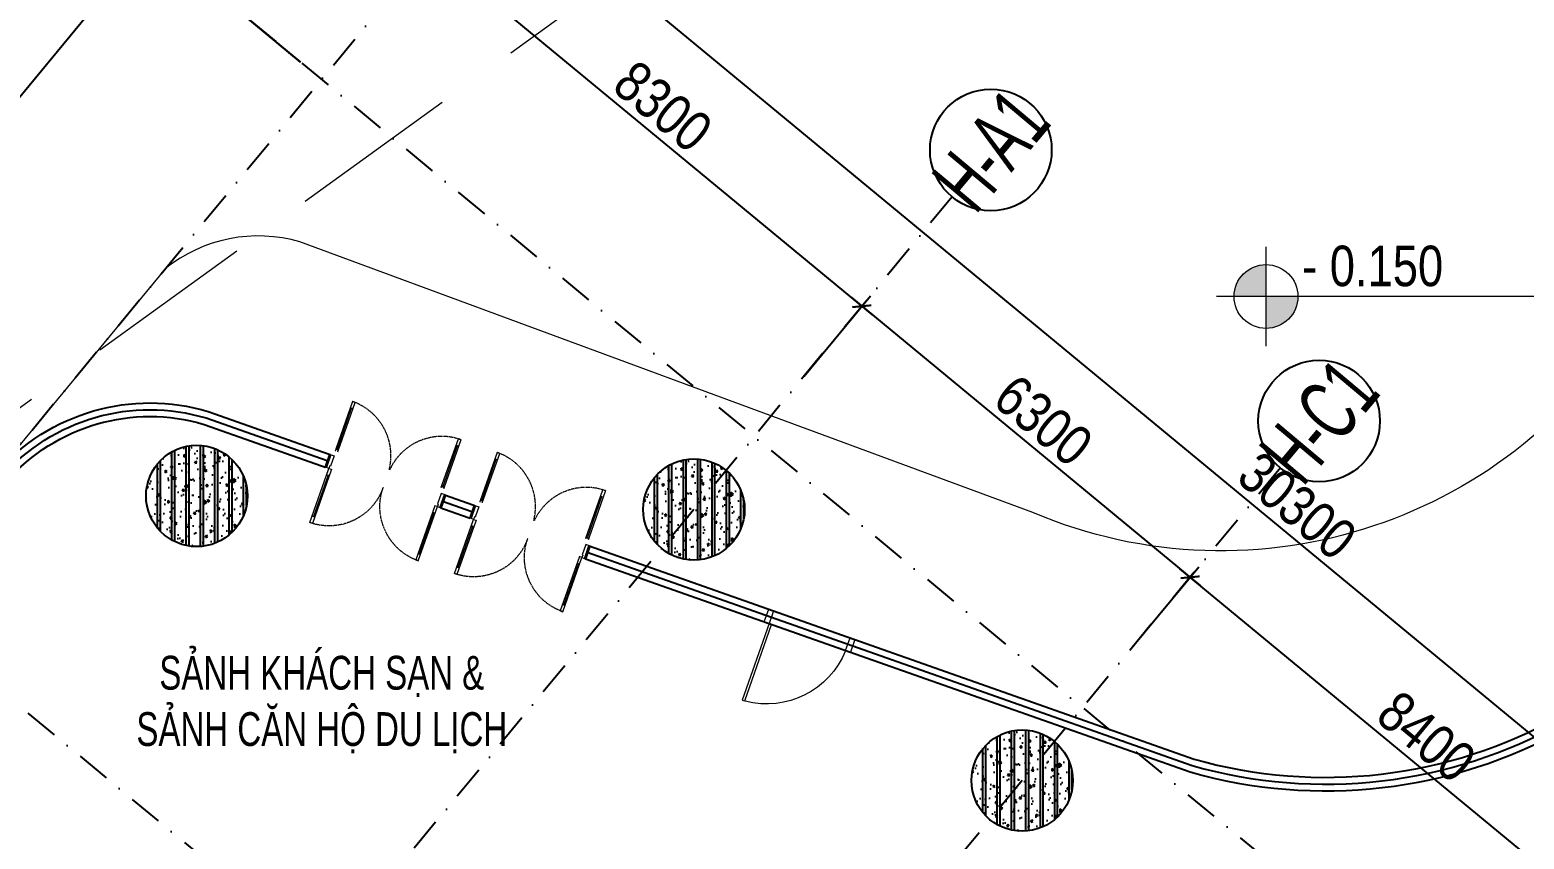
# Model space of a CAD drawing. Header units: millimetres. Extents: x -1534340 to 1713810, y -1348191 to 1114081.
# Drawn here: x 1253750 to 1275860, y -223811 to -211836 of the extents above; entities that cross this region are included whole.
import ezdxf
from ezdxf.enums import TextEntityAlignment as Align

# ---------------------------------------------------------------- set-up
doc = ezdxf.new("R2010")
doc.units = ezdxf.units.MM
doc.header["$LTSCALE"] = 100
doc.set_wipeout_variables(frame=1)
doc.header["$PDMODE"] = 32
doc.header["$PDSIZE"] = 2.5
for name, pattern in [('HIDDEN2', [0.1875, 0.125, -0.0625]), ('xref.asix of  podium$0$xref.asix of  podium$0$DASHDOT', [1, 0.5, -0.25, 0, -0.25]), ('Xref.Asix of Basement B2$0$HIDDEN', [0.375, 0.25, -0.125])]:
    doc.linetypes.add(name, pattern=pattern)
for name, color, linetype, lineweight in [('A-DOOR', 1, 'Continuous', 9), ('CUA', 37, 'Continuous', 13), ('KT-Chu viet', 255, 'Continuous', 20), ('KT-Ghi chu', 26, 'Continuous', 15), ('KT-Net cat', 1, 'Continuous', 40), ('KT-Net thay', 7, 'Continuous', 15)]:
    doc.layers.add(name, color=color, linetype=linetype, lineweight=lineweight)
for name, color, linetype in [('A-GLAZ', 135, 'Continuous'), ('ccu12-Manh', 8, 'Continuous'), ('KT-Kich thuoc', 9, 'Continuous'), ('xref.asix of  podium$0$xref.asix of  podium$0$KT-Hatch', 251, 'Continuous'), ('xref.asix of  podium$0$xref.asix of  podium$0$KT-Kich thuoc', 9, 'Continuous'), ('xref.asix of  podium$0$xref.asix of  podium$0$KT-Luoi truc South Tower', 8, 'xref.asix of  podium$0$xref.asix of  podium$0$DASHDOT'), ('xref.asix of  podium$0$xref.asix of  podium$0$KT-Net cot vach', 6, 'Continuous'), ('xref.asix of  podium$0$xref.asix of  podium$0$ST_MBDV Cot vach 220805$0$AUDIT_I_220805193045-1', 50, 'Continuous')]:
    doc.layers.add(name, color=color, linetype=linetype)
doc.layers.add('Xref.Asix of Basement B2$0$KT-Chi gioi XD', color=7, linetype='Xref.Asix of Basement B2$0$HIDDEN', true_color=0x0066cc)
doc.styles.add('Arial Narrow', font='ARIALN.TTF')
doc.styles.add('font unicode ccu', font='arial.ttf')
doc.styles.add('xref.asix of  podium$0$xref.asix of  podium$0$ST_MBDV Cot vach 220805$0$HBA-Text', font='GOTHIC.TTF')
doc.styles.add('Xref_ST_MBDV Cot vach 30.7.2022$0$Arial', font='arial.ttf', dxfattribs={"width": 0.7})
doc.dimstyles.new('CCU_1-200', dxfattribs={"dimscale": 200, "dimtxt": 3, "dimasz": 1, "dimexe": 1, "dimexo": 2, "dimgap": 0.5, "dimtad": 1, "dimdec": 0, "dimdsep": 46, "dimtxsty": 'Arial Narrow', "dimblk": 'ARCHTICK', "dimcen": -1, "dimdle": 1, "dimclrd": 256, "dimclre": 256, "dimclrt": 3, "dimadec": 0, "dimazin": 2, "dimtfac": 0.1, "dimtdec": 0, "dimtix": 1, "dimtmove": 2, "dimatfit": 1, "dimfxl": 1, "dimtvp": 0.833333, "dimtolj": 1, "dimtzin": 12, "dimarcsym": 0})

# ---------------------------------------------------------------- blocks, each defined once
blk = doc.blocks.new('_ARCHTICK')
at = {"color": 0, "linetype": 'ByBlock', "const_width": 0.15}
blk.add_lwpolyline([(-0.5, -0.5), (0.5, 0.5)], dxfattribs=at)
blk = doc.blocks.new('*D2950')
at = {"layer": 'Defpoints', "color": 0, "transparency": 16777216}
for p in [(1484911, -211794, 0), (1476016, -217417), (1478540, -219502, 0)]:
    blk.add_point(p, dxfattribs=at)
at = {"layer": 'xref.asix of  podium$0$xref.asix of  podium$0$KT-Kich thuoc', "lineweight": -2, "transparency": 16777216}
for p, q in [((1482511, -209553), (1475889, -217572)), ((1484603, -211539), (1482230, -209579)), ((1478232, -219247), (1475862, -217290))]:
    blk.add_line(p, q, dxfattribs=at)
at = {"layer": 'xref.asix of  podium$0$xref.asix of  podium$0$KT-Kich thuoc', "lineweight": -2, "transparency": 16777216, "xscale": 200, "yscale": 200, "zscale": 200}
for p, rotation in [((1482384, -209707), 50.44882679790665), ((1476016, -217417), 230.4488267979067)]:
    blk.add_blockref('_ARCHTICK', p, dxfattribs=dict(at, rotation=rotation))
at = {"layer": 'xref.asix of  podium$0$xref.asix of  podium$0$KT-Kich thuoc', "color": 3, "transparency": 16777216, "insert": (1478887, -213303), "char_height": 600, "attachment_point": 5, "rotation": 50.4488, "style": 'Arial Narrow'}
blk.add_mtext('\\A1;10000', dxfattribs=at)
blk = doc.blocks.new('*D2960')
at = {"layer": 'Defpoints', "color": 0, "transparency": 16777216}
for p in [(1485394, -211209, 0), (1492903, -215151), (1491794, -216495)]:
    blk.add_point(p, dxfattribs=at)
at = {"layer": 'xref.asix of  podium$0$xref.asix of  podium$0$KT-Kich thuoc', "lineweight": -2, "transparency": 16777216}
for p, q in [((1485649, -210901), (1486631, -209712)), ((1486349, -209739), (1493058, -215279)), ((1492049, -216186), (1493031, -214997))]:
    blk.add_line(p, q, dxfattribs=at)
at = {"layer": 'xref.asix of  podium$0$xref.asix of  podium$0$KT-Kich thuoc', "lineweight": -2, "transparency": 16777216, "xscale": 200, "yscale": 200, "zscale": 200}
for p, rotation in [((1486504, -209866), 140.4488267526309), ((1492903, -215151), 320.4488267526309)]:
    blk.add_blockref('_ARCHTICK', p, dxfattribs=dict(at, rotation=rotation))
at = {"layer": 'xref.asix of  podium$0$xref.asix of  podium$0$KT-Kich thuoc', "color": 3, "transparency": 16777216, "insert": (1489962, -212195), "char_height": 600, "attachment_point": 5, "rotation": 320.4488, "style": 'Arial Narrow'}
blk.add_mtext('\\A1;8300', dxfattribs=at)
blk = doc.blocks.new('*D2961')
at = {"layer": 'Defpoints', "color": 0, "transparency": 16777216}
for p in [(1491794, -216495, 0), (1497762, -219162), (1496652, -220506, 0)]:
    blk.add_point(p, dxfattribs=at)
at = {"layer": 'xref.asix of  podium$0$xref.asix of  podium$0$KT-Kich thuoc', "lineweight": -2, "transparency": 16777216}
for p, q in [((1492049, -216186), (1493031, -214997)), ((1492750, -215023), (1497916, -219290)), ((1496906, -220198), (1497889, -219008))]:
    blk.add_line(p, q, dxfattribs=at)
at = {"layer": 'xref.asix of  podium$0$xref.asix of  podium$0$KT-Kich thuoc', "lineweight": -2, "transparency": 16777216, "xscale": 200, "yscale": 200, "zscale": 200}
for p, rotation in [((1492904, -215151), 140.4488267526309), ((1497762, -219162), 320.4488267526309)]:
    blk.add_blockref('_ARCHTICK', p, dxfattribs=dict(at, rotation=rotation))
at = {"layer": 'xref.asix of  podium$0$xref.asix of  podium$0$KT-Kich thuoc', "color": 3, "transparency": 16777216, "insert": (1495591, -216843), "char_height": 600, "attachment_point": 5, "rotation": 320.4488, "style": 'Arial Narrow'}
blk.add_mtext('\\A1;6300', dxfattribs=at)
blk = doc.blocks.new('*D2962')
at = {"layer": 'Defpoints', "color": 0, "transparency": 16777216}
for p in [(1496652, -220506, 0), (1504238, -224511), (1503129, -225855, 0)]:
    blk.add_point(p, dxfattribs=at)
at = {"layer": 'xref.asix of  podium$0$xref.asix of  podium$0$KT-Kich thuoc', "lineweight": -2, "transparency": 16777216}
for p, q in [((1496906, -220198), (1497889, -219008)), ((1497607, -219035), (1504393, -224639)), ((1503383, -225547), (1504366, -224357))]:
    blk.add_line(p, q, dxfattribs=at)
at = {"layer": 'xref.asix of  podium$0$xref.asix of  podium$0$KT-Kich thuoc', "lineweight": -2, "transparency": 16777216, "xscale": 200, "yscale": 200, "zscale": 200}
for p, rotation in [((1497762, -219162), 140.4488267526309), ((1504238, -224511), 320.4488267526309)]:
    blk.add_blockref('_ARCHTICK', p, dxfattribs=dict(at, rotation=rotation))
at = {"layer": 'xref.asix of  podium$0$xref.asix of  podium$0$KT-Kich thuoc', "color": 3, "transparency": 16777216, "insert": (1501259, -221523), "char_height": 600, "attachment_point": 5, "rotation": 320.4488, "style": 'Arial Narrow'}
blk.add_mtext('\\A1;8400', dxfattribs=at)
blk = doc.blocks.new('xref.asix of  podium$0$xref.asix of  podium$0$ST_MBDV Cot vach 220805$0$GRID-SYM-flat-103')
at = {"layer": 'xref.asix of  podium$0$xref.asix of  podium$0$ST_MBDV Cot vach 220805$0$AUDIT_I_220805193045-1'}
blk.add_circle((0, 0, 0), 900, dxfattribs=at)
at = {"layer": 'xref.asix of  podium$0$xref.asix of  podium$0$ST_MBDV Cot vach 220805$0$AUDIT_I_220805193045-1', "style": 'xref.asix of  podium$0$xref.asix of  podium$0$ST_MBDV Cot vach 220805$0$HBA-Text'}
blk.add_attdef('GRID', text='', height=900, rotation=19.0471, dxfattribs=at).set_placement((0, 0, 0), align=Align.MIDDLE_CENTER)
blk = doc.blocks.new('*D2931')
at = {"layer": 'Defpoints', "color": 0, "transparency": 16777216}
for p in [(1486299, -210114, 0), (1510771, -228065), (1509662, -229408)]:
    blk.add_point(p, dxfattribs=at)
at = {"layer": 'xref.asix of  podium$0$xref.asix of  podium$0$KT-Kich thuoc', "lineweight": -2, "transparency": 16777216}
for p, q in [((1486554, -209806), (1487536, -208617)), ((1487254, -208644), (1510925, -228192)), ((1509917, -229100), (1510899, -227911))]:
    blk.add_line(p, q, dxfattribs=at)
at = {"layer": 'xref.asix of  podium$0$xref.asix of  podium$0$KT-Kich thuoc', "lineweight": -2, "transparency": 16777216, "xscale": 200, "yscale": 200, "zscale": 200}
for p, rotation in [((1487408, -208771), 140.448826737222), ((1510771, -228065), 320.448826737222)]:
    blk.add_blockref('_ARCHTICK', p, dxfattribs=dict(at, rotation=rotation))
at = {"layer": 'xref.asix of  podium$0$xref.asix of  podium$0$KT-Kich thuoc', "color": 3, "transparency": 16777216, "insert": (1499348, -218105), "char_height": 600, "attachment_point": 5, "rotation": 320.4488, "style": 'Arial Narrow'}
blk.add_mtext('\\A1;30300', dxfattribs=at)
blk = doc.blocks.new('*D2932')
at = {"layer": 'Defpoints', "color": 0, "transparency": 16777216}
for p in [(1480996, -208561), (1484908, -211791), (1442117, -263606, 0)]:
    blk.add_point(p, dxfattribs=at)
at = {"layer": 'xref.asix of  podium$0$xref.asix of  podium$0$KT-Kich thuoc', "lineweight": -2, "transparency": 16777216}
for p, q in [((1438078, -260530), (1481123, -208406)), ((1484600, -211537), (1480842, -208433)), ((1441809, -263352), (1438051, -260248))]:
    blk.add_line(p, q, dxfattribs=at)
at = {"layer": 'xref.asix of  podium$0$xref.asix of  podium$0$KT-Kich thuoc', "lineweight": -2, "transparency": 16777216, "xscale": 200, "yscale": 200, "zscale": 200}
for p, rotation in [((1480996, -208561), 50.44882697620244), ((1438205, -260376), 230.4488269762024)]:
    blk.add_blockref('_ARCHTICK', p, dxfattribs=dict(at, rotation=rotation))
at = {"layer": 'xref.asix of  podium$0$xref.asix of  podium$0$KT-Kich thuoc', "color": 3, "transparency": 16777216, "insert": (1460779, -232043), "char_height": 600, "attachment_point": 5, "rotation": 50.4488, "style": 'Arial Narrow'}
blk.add_mtext('\\A1;67200', dxfattribs=at)
blk = doc.blocks.new('Door 1.2m clear')
at = {"elevation": 0}
for points in [[(25, 200), (25, 1400), (65, 1400), (65, 200)], [(-50, 0), (25, 0), (25, 200), (-50, 200)], [(1225, 0), (1300, 0), (1300, 200), (1225, 200)]]:
    blk.add_lwpolyline(points, close=True, dxfattribs=at)
at = {"color": 8}
blk.add_arc((-28, 150, 0), 1254, 2.4838, 85.3943, dxfattribs=at)
blk = doc.blocks.new('CAODOSAN')
at = {"layer": 'KT-Ghi chu'}
h = blk.add_hatch(color=256, dxfattribs=at)
edge = h.paths.add_edge_path()
edge.add_ellipse((285.7, 0), major_axis=(129.9, 129.9), ratio=1, start_angle=45, end_angle=135)
edge.add_line((102, 0), (285.7, 0))
edge.add_line((285.7, 0), (285.7, 183.7))
h = blk.add_hatch(color=256, dxfattribs=at)
edge = h.paths.add_edge_path()
edge.add_ellipse((285.7, 0), major_axis=(129.9, 129.9), ratio=1, start_angle=225, end_angle=315)
edge.add_line((469.3, 0), (285.7, 0))
edge.add_line((285.7, 0), (285.7, -183.7))
for p, q in [((285.7, 285.7), (285.7, -285.7)), ((2047.4, 0), (0, 0))]:
    blk.add_line(p, q, dxfattribs=at)
blk.add_circle((285.7, 0), 183.7, dxfattribs=at)
at = {"color": 3, "style": 'font unicode ccu', "width": 0.7}
blk.add_attdef('FL', (493.5, 47.1), '', height=300, dxfattribs=at)
at = {"color": 1, "style": 'font unicode ccu', "width": 0.7}
blk.add_attdef('SL', (489.8, -336.6), '', height=300, dxfattribs=at)
blk = doc.blocks.new('*U229')
for p, q in [((-750, -90), (-750, -50)), ((-100, -70), (-750, -70)), ((-100, -90), (-100, -50)), ((-750, -1710), (-750, -1750)), ((-100, -1730), (-750, -1730)), ((-100, -1710), (-100, -1750))]:
    blk.add_line(p, q)
for points in [[(200, 0), (200, -60), (40, -60), (40, -50), (0, -50), (0, 0)], [(0, -50), (0, -90), (-850, -90), (-850, -50)], [(0, -1750), (0, -1710), (-850, -1710), (-850, -1750)], [(200, -1800), (200, -1740), (40, -1740), (40, -1750), (0, -1750), (0, -1800)]]:
    blk.add_lwpolyline(points, close=True)
at = {"linetype": 'HIDDEN2'}
for centre, start, end in [((0, -50), 180, 270), ((0, -1750), 90, 180)]:
    blk.add_arc(centre, 850, start, end, dxfattribs=at)
blk = doc.blocks.new('KHHFG')
blk.add_wipeout([(-80, 1884), (238, 1884), (264, 84), (-70, 84)]).dxf.layer = 'KT-Kich thuoc'
at = {"layer": 'KT-Net cat'}
for p, q in [((200, 1884), (0, 1884)), ((200, 84), (0, 84))]:
    blk.add_line(p, q, dxfattribs=at)
at = {"layer": 'CUA', "xscale": -1, "rotation": 359.999999524041}
blk.add_blockref('*U229', (200, 1884), dxfattribs=at)
blk = doc.blocks.new('312')
at = {"layer": 'xref.asix of  podium$0$xref.asix of  podium$0$KT-Hatch', "ltscale": 0.5}
h = blk.add_hatch(dxfattribs=at)
h.set_pattern_fill('VATLIEU04', color=256, scale=50, angle=45, pattern_type=2)
h.set_pattern_definition([(95, (1455430.5, -237067.72), (275.776, 231.4035), [37.5, -412.5]), (40, (1455430.5, -237067.72), (-314.996, 216.884), [30, -330]), (145.4514, (1455453.5, -237048.44), (-39.2197, 448.2876), [31.87, -350.571]), (91.1842, (1455359.8, -236997), (435.8465, 318.807), [56.25, -618.75]), (141.6356, (1455396.1, -236970.44), (-13.9495, 674.856), [47.805, -525.8565]), (36.1842, (1455359.8, -236997), (-13.95, 674.856), [45, -495]), (66, (1455412.83, -236979.33), (353.3858, 68.6912), [37.5, -412.5]), (11, (1455412.83, -236979.33), (-170.3543, 342.4042), [30, -330]), (116.4514, (1455442.28, -236973.6), (183.0318, 411.0953), [31.87, -350.571]), (82.5, (1455430.51, -237067.72), (-113.3966, 121.9949), [0, -326, 0, -335, 0, -331.25]), (52.5, (1455430.51, -237067.72), (-46.4365, 232.4547), [0, -191, 0, -318.5, 0, -126.25]), (12.5, (1455351.67, -237146.56), (196.7091, 180.7604), [0, -125, 0, -390, 0, -517.5]), (2.5, (1455316.31, -237181.92), (170.795, 241.5799), [0, -162.5, 0, -259, 0, -367.5]), (90, (1455430.5, -237067.72), (-212.5, 0), []), (90, (1455387.2, -237024.41), (-212.5, 0), [])])
edge = h.paths.add_edge_path()
edge.add_arc((1483063, -217958.6), 750, 0, 360)
h = blk.add_hatch(dxfattribs=at)
h.set_pattern_fill('VATLIEU04', color=256, scale=50, angle=45, pattern_type=2)
h.set_pattern_definition([(95, (1462787.2, -237268.1), (275.776, 231.4035), [37.5, -412.5]), (40, (1462787.2, -237268.1), (-314.996, 216.884), [30, -330]), (145.4514, (1462810.17, -237248.8), (-39.2197, 448.2876), [31.87, -350.571]), (91.1842, (1462716.5, -237197.38), (435.8465, 318.807), [56.25, -618.75]), (141.6356, (1462752.8, -237170.8), (-13.9495, 674.856), [47.805, -525.8565]), (36.1842, (1462716.5, -237197.4), (-13.95, 674.856), [45, -495]), (66, (1462769.5, -237179.7), (353.3858, 68.6912), [37.5, -412.5]), (11, (1462769.5, -237179.7), (-170.3543, 342.4042), [30, -330]), (116.4514, (1462798.96, -237173.97), (183.0318, 411.0953), [31.87, -350.571]), (82.5, (1462787.19, -237268.09), (-113.3966, 121.9949), [0, -326, 0, -335, 0, -331.25]), (52.5, (1462787.2, -237268.09), (-46.4365, 232.4547), [0, -191, 0, -318.5, 0, -126.25]), (12.5, (1462708.35, -237346.93), (196.7091, 180.7604), [0, -125, 0, -390, 0, -517.5]), (2.5, (1462673, -237382.29), (170.795, 241.5799), [0, -162.5, 0, -259, 0, -367.5]), (90, (1462787.2, -237268.09), (-212.5, 0), []), (90, (1462743.88, -237224.78), (-212.5, 0), [])])
edge = h.paths.add_edge_path()
edge.add_arc((1490419.7, -218159), 750, 0, 360)
h = blk.add_hatch(dxfattribs=at)
h.set_pattern_fill('VATLIEU04', color=256, scale=50, angle=45, pattern_type=2)
h.set_pattern_definition([(95, (1467644.84, -241279.72), (275.776, 231.4035), [37.5, -412.5]), (40, (1467644.84, -241279.72), (-314.996, 216.884), [30, -330]), (145.4514, (1467667.83, -241260.44), (-39.2197, 448.2876), [31.87, -350.571]), (91.1842, (1467574.13, -241209), (435.8465, 318.807), [56.25, -618.75]), (141.6356, (1467610.45, -241182.44), (-13.9495, 674.856), [47.805, -525.8565]), (36.1842, (1467574.13, -241209), (-13.95, 674.856), [45, -495]), (66, (1467627.17, -241191.33), (353.3858, 68.6912), [37.5, -412.5]), (11, (1467627.17, -241191.33), (-170.3543, 342.4042), [30, -330]), (116.4514, (1467656.6, -241185.6), (183.0318, 411.0953), [31.87, -350.571]), (82.5, (1467644.84, -241279.72), (-113.3966, 121.9949), [0, -326, 0, -335, 0, -331.25]), (52.5, (1467644.84, -241279.72), (-46.4365, 232.4547), [0, -191, 0, -318.5, 0, -126.25]), (12.5, (1467566, -241358.56), (196.7091, 180.7604), [0, -125, 0, -390, 0, -517.5]), (2.5, (1467530.65, -241393.92), (170.795, 241.5799), [0, -162.5, 0, -259, 0, -367.5]), (90, (1467644.84, -241279.72), (-212.5, 0), []), (90, (1467601.53, -241236.4), (-212.5, 0), [])])
edge = h.paths.add_edge_path()
edge.add_arc((1495277.3, -222170.6), 750, 0, 360)
at = {"layer": 'A-GLAZ', "elevation": 0}
for points in [[(1473424.4, -260928.5), (1473092.8, -260654.8), (1466542.8, -268586.1, -0.0802158), (1462838.7, -270893.3), (1454210.8, -274172.2, -0.4938342), (1448507.6, -270476.3, -0.0221705), (1448914.3, -265081.9, -0.0503129), (1451646.9, -252812.4, -0.0717433), (1452491.1, -251043.1), (1458753.2, -243469.1, -0.4142019), (1460161, -243334.8), (1461410.7, -244366.9, 0.3664972), (1462114.6, -244267.3), (1467714.2, -237486.8, 0.1975865), (1467778.6, -236377.6, -0.2766343), (1468313.4, -231892.8), (1480099.9, -217613.1, -0.2939779), (1483233.2, -216709.1), (1497822.7, -221852.2, 0.4147556), (1506598.5, -216954), (1509805.2, -205605.8)], [(1472124.2, -261670.6), (1466470.9, -268516.1, -0.0800332), (1462801.6, -270800.4), (1454176.2, -274078.4, -0.4933527), (1448607.7, -270473.9, -0.0221481), (1449013.6, -265093.8, -0.0503167), (1451742.1, -252843, -0.0715865), (1452571.4, -251102.8), (1458830.2, -243532.9, -0.4142019), (1460097.3, -243411.9), (1461351.7, -244447.9, 0.3702684), (1462190.5, -244332.4), (1467798.9, -237541.3, 0.2004031), (1467871.6, -236340.7, -0.2768086), (1468391.5, -231955.2), (1480176.2, -217677.9, -0.2936266), (1483202.2, -216804.2), (1497792.4, -221947.6, 0.4148816), (1506694.7, -216981.2), (1509901.6, -205632.5)], [(1472047.1, -261606.9), (1466399, -268446.1, -0.0798487), (1462764.4, -270707.5), (1454141.7, -273984.5, -0.4928533), (1448707.9, -270471.4, -0.0221254), (1449112.9, -265105.7, -0.0503205), (1451837.3, -252873.6, -0.0714261), (1452651.8, -251162.5), (1458907.3, -243596.6, -0.4142019), (1460033.6, -243489), (1461292.4, -244528.6, 0.3732637), (1462266.6, -244397.3), (1467883.4, -237596, 0.2029712), (1467964.6, -236303.6, -0.2769801), (1468469.7, -232017.6), (1480252.4, -217742.6, -0.2932569), (1483171.3, -216899.3), (1497762, -222042.9, 0.415005), (1506791, -217008.4), (1509997.9, -205659.1)]]:
    blk.add_lwpolyline(points, format="xyb", dxfattribs=at)
at = {"layer": 'KT-Net thay', "elevation": 0}
blk.add_lwpolyline([(1507330.9, -204921.6), (1504390.2, -215215.5, -0.3779825), (1495435.6, -218205.3), (1484590.5, -214199.9, 0.2463094), (1482598.4, -214595), (1480169, -217536.8)], format="xyb", dxfattribs=at)
at = {"layer": 'xref.asix of  podium$0$xref.asix of  podium$0$KT-Luoi truc South Tower', "ltscale": 10}
for p, q in [((1436685.1, -270191.1), (1487840.3, -208247.6)), ((1480764.6, -208369.6), (1512813.8, -234836.9)), ((1494240.1, -213532.8), (1484359.1, -225497.6)), ((1474397, -216080.1), (1498134.8, -235683.7)), ((1499097.7, -217544.4), (1489216.7, -229509.2))]:
    blk.add_line(p, q, dxfattribs=at)
at = {"layer": 'xref.asix of  podium$0$xref.asix of  podium$0$KT-Net cot vach', "ltscale": 0.5}
for centre in [(1483063, -217958.6), (1490419.7, -218159), (1495277.3, -222170.6)]:
    blk.add_circle(centre, 750, dxfattribs=at)
at = {"layer": 'Xref.Asix of Basement B2$0$KT-Chi gioi XD', "lineweight": 13, "ltscale": 100, "elevation": 0, "flags": 128}
blk.add_lwpolyline([(1536926.6, -198350.2), (1532230.5, -180477.4), (1529880.4, -179665.5), (1520946.6, -186436.8), (1497442.7, -204368.8), (1473775.2, -221476.8, 0.684877), (1504207.8, -335272.8), (1524578.3, -337428.6), (1563007.4, -336214.1), (1565857.8, -332567.4)], format="xyb", close=True, dxfattribs=at)
at = {"layer": 'A-DOOR', "extrusion": (-4.8732e-09, -4.22708e-09, 1), "xscale": -1, "rotation": 160.5811996090179}
blk.add_blockref('Door 1.2m clear', (1491575.3, -219649.9, 0), dxfattribs=at)
at = {"layer": 'KT-Kich thuoc'}
ref = blk.add_blockref('CAODOSAN', (1498150.1, -215006.9), dxfattribs=dict(at, xscale=2.571428571428571, yscale=2.571428571428571, zscale=2.571428571428571))
ref.add_attrib('FL', '- 0.150', (1499419.1, -214854.2), dxfattribs={"layer": '0', "color": 3, "height": 600, "style": 'font unicode ccu', "width": 0.8})
at = {"layer": 'xref.asix of  podium$0$xref.asix of  podium$0$KT-Kich thuoc'}
ref = blk.add_blockref('xref.asix of  podium$0$xref.asix of  podium$0$ST_MBDV Cot vach 220805$0$GRID-SYM-flat-103', (1494813.2, -212838.8, 0), dxfattribs=at)
ref.add_attrib('GRID', 'H-A1', dxfattribs={"layer": 'xref.asix of  podium$0$xref.asix of  podium$0$ST_MBDV Cot vach 220805$0$AUDIT_I_220805193045-1', "height": 900, "rotation": 50, "style": 'xref.asix of  podium$0$xref.asix of  podium$0$ST_MBDV Cot vach 220805$0$HBA-Text', "width": 0.65}).set_placement((1494813.2, -212838.8, 0), align=Align.MIDDLE_CENTER)
ref = blk.add_blockref('xref.asix of  podium$0$xref.asix of  podium$0$ST_MBDV Cot vach 220805$0$GRID-SYM-flat-103', (1499670.8, -216850.5, 0), dxfattribs=at)
ref.add_attrib('GRID', 'H-C1', dxfattribs={"layer": 'xref.asix of  podium$0$xref.asix of  podium$0$ST_MBDV Cot vach 220805$0$AUDIT_I_220805193045-1', "height": 900, "rotation": 50, "style": 'xref.asix of  podium$0$xref.asix of  podium$0$ST_MBDV Cot vach 220805$0$HBA-Text', "width": 0.65}).set_placement((1499670.8, -216850.5, 0), align=Align.MIDDLE_CENTER)
at = {"layer": 'KT-Chu viet', "insert": (1484913.6, -220324.7), "char_height": 500, "width": 6212.928, "attachment_point": 2, "style": 'Xref_ST_MBDV Cot vach 30.7.2022$0$Arial'}
blk.add_mtext('{\\fArial|b0|i0|c163|p34;SẢNH K}HÁCH SẠN & SẢNH CĂN HỘ DU LỊCH', dxfattribs=at)
at = {"layer": 'xref.asix of  podium$0$xref.asix of  podium$0$KT-Kich thuoc'}
dim = blk.add_linear_dim(base=(1480996, -208560.6), p1=(1442117.2, -263606.3, 0), p2=(1484908, -211791.3), angle=50.44883, dimstyle='CCU_1-200', dxfattribs=at)
dim.commit()
dim.dimension.update_dxf_attribs({"geometry": '*D2932', "text_midpoint": (1460779.3, -232043), "dimtype": 129})
dim = blk.add_aligned_dim(p1=(1486298.9, -210114.1, 0), p2=(1509661.9, -229408.2), distance=1742.1, dimstyle='CCU_1-200', dxfattribs=at)
dim.commit()
dim.dimension.update_dxf_attribs({"geometry": '*D2931', "text_midpoint": (1499348.4, -218104.6)})
for base, p1, p2, angle, picture, middle in [((1476016.2, -217417.3), (1484911.4, -211794.2, 0), (1478540.3, -219501.9, 0), 50.44883, '*D2950', (1478886.7, -213303.3)), ((1492903.4, -215151.4), (1485394.3, -211209.5, 0), (1491794.1, -216494.6), 140.44883, '*D2960', (1489962.3, -212195.5)), ((1497761.6, -219162.4), (1491794.1, -216494.6, 0), (1496651.7, -220506.3, 0), 140.44883, '*D2961', (1495591.5, -216843.2)), ((1504238.4, -224511.2), (1496651.7, -220506.3, 0), (1503128.6, -225855.1, 0), 140.44883, '*D2962', (1501258.7, -221523.5))]:
    dim = blk.add_linear_dim(base=base, p1=p1, p2=p2, angle=angle, dimstyle='CCU_1-200', dxfattribs=at)
    dim.commit()
    dim.dimension.update_dxf_attribs({"geometry": picture, "text_midpoint": middle})
at = {"layer": 'KT-Kich thuoc', "xscale": -1, "rotation": 250.5812060664281}
blk.add_blockref('KHHFG', (1487032.6, -218260.5, 0), dxfattribs=at)
blk.add_blockref('KHHFG', (1484893.7, -217506.5, 0), dxfattribs=at)
at = {"layer": 'KT-Kich thuoc', "rotation": 250.5812060662905}
blk.add_blockref('KHHFG', (1487099, -218071.9, 0), dxfattribs=at)
blk.add_blockref('KHHFG', (1484960.1, -217317.8, 0), dxfattribs=at)

msp = doc.modelspace()

# ---------------------------------------------------------------- block references
at = {"layer": 'ccu12-Manh'}
msp.add_blockref('312', (-226844, -774.2), dxfattribs=at)

doc.saveas('drawing.dxf')
